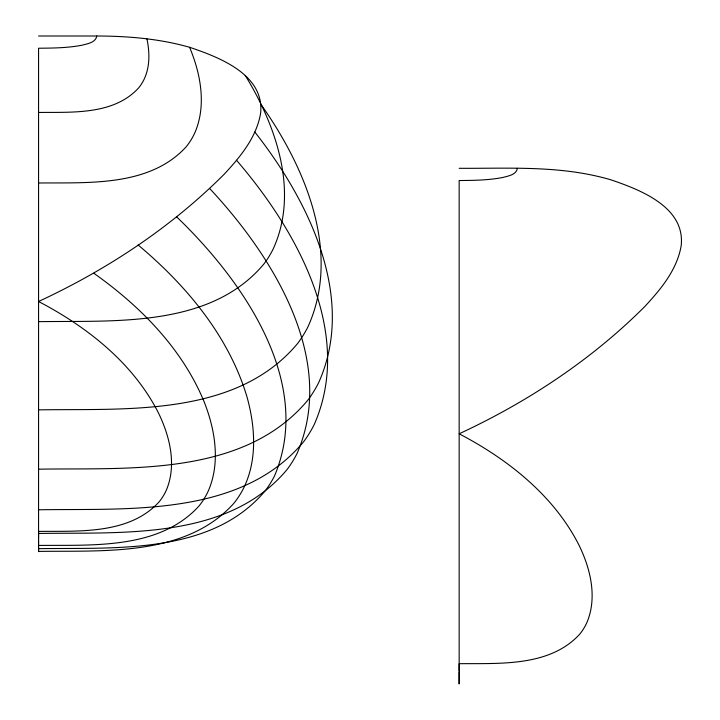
<?xml version="1.0" encoding="UTF-8"?>
<svg xmlns="http://www.w3.org/2000/svg" width="720" height="720" viewBox="0 0 720 720"><rect width="100%" height="100%" fill="white"/><g stroke="black" fill="none" stroke-linecap="round" stroke-linejoin="round"><path stroke-width="1.08" d="M38.565 539.973L38.547 551.7L38.565 531.405C78.966 530.937 129.051 534.69 159.093 501.903A51.876 51.876 0 0 0 166.329 490.194C177.057 464.751 169.686 435.528 157.878 411.795C132.426 362.511 86.904 326.808 38.565 301.491C106.794 269.829 170.721 227.664 224.028 174.393C240.237 156.996 256.563 137.367 260.613 113.202C264.627 74.718 219.654 57.465 190.215 47.493L189.585 47.295A153.045 76.527 0 0 0 177.525 44.163C151.083 38.061 123.858 36.054 96.777 36C95.787 42.579 87.48 43.713 82.224 45.171C67.86 47.961 53.145 48.105 38.565 48.231L38.565 538.749M459.162 672.273L459.153 684L459.162 663.705C499.572 663.246 549.657 666.999 579.69 634.203A51.876 51.876 0 0 0 586.926 622.494C597.654 597.051 590.283 567.828 578.475 544.095C553.032 494.811 507.501 459.108 459.162 433.791C527.391 402.129 591.318 359.964 644.625 306.693C660.834 289.296 677.16 269.667 681.219 245.502C685.233 207.018 640.251 189.774 610.812 179.802L610.182 179.604A153.045 76.527 0 0 0 598.122 176.463C552.663 165.735 505.413 168.57 459.162 168.3M459.162 671.049L459.162 180.531C473.742 180.414 488.457 180.261 502.821 177.471C508.077 176.013 516.393 174.879 517.374 168.3M38.565 36L96.777 36M38.547 112.455C72.081 112.068 113.652 115.182 138.582 87.966A43.056 43.056 0 0 0 144.594 78.246C150.039 65.907 149.688 51.786 146.907 38.835M38.529 183.006C88.002 182.439 149.319 187.029 186.093 146.889A63.513 63.513 0 0 0 194.949 132.552C206.622 105.255 200.7 73.755 189.585 47.295M38.502 321.669C113.742 320.427 210.357 328.347 264.105 263.736A95.589 95.589 0 0 0 273.033 249.291C299.349 192.303 276.264 125.883 245.277 75.537M38.565 409.869L38.691 409.869C125.091 408.438 236.025 417.537 297.738 343.341A109.764 109.764 0 0 0 307.989 326.763C341.811 251.928 304.695 165.987 260.496 103.788M38.601 469.179C128.439 467.694 243.783 477.144 307.962 400.005A114.129 114.129 0 0 0 318.609 382.761C357.075 297.153 307.899 199.557 254.817 132.03M38.601 509.796C127.008 508.275 240.507 517.617 303.651 441.702A112.302 112.302 0 0 0 314.136 424.728C354.771 332.604 296.001 229.293 236.529 160.272M38.565 533.466C121.572 532.089 228.006 540.585 287.235 469.332A105.768 105.768 0 0 0 297.108 453.357C337.842 359.19 272.34 255.609 209.664 188.514M38.565 545.445C92.286 544.833 158.877 549.819 198.81 506.223A68.976 68.976 0 0 0 208.431 490.653C220.518 462.537 215.19 430.074 204.399 402.444C182.565 348.903 140.373 306.198 93.807 273.24M38.565 548.676C114.273 547.425 211.482 555.39 265.563 490.383A96.183 96.183 0 0 0 274.545 475.848C314.469 381.582 241.704 279.27 176.535 216.756M38.547 551.412C103.599 550.413 185.274 556.938 233.532 503.685A83.79 83.79 0 0 0 243.63 488.115C257.607 459.747 255.177 426.159 246.888 396.531C228.564 335.754 186.084 285.183 138.141 244.998"/></g></svg>
